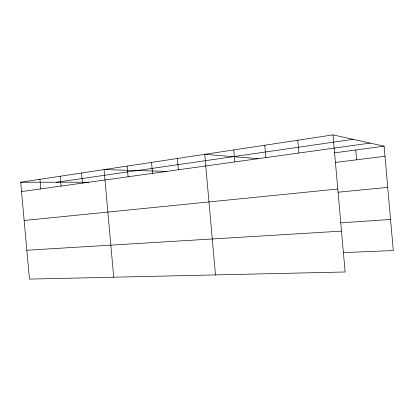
<?xml version="1.0" encoding="UTF-8"?>
<svg xmlns="http://www.w3.org/2000/svg" width="414" height="414" viewBox="0 0 414 414"><rect width="100%" height="100%" fill="white"/><g stroke="black" fill="none" stroke-linecap="round" stroke-linejoin="round"><path stroke-width="0.62" d="M333.001 134.892L345.116 271.982L29.451 279.108L20.7 182.232L333.001 134.892L384.104 146.178L393.3 250.558L343.268 252.592M56.568 182.227L353.075 139.321M21.544 191.589L370.168 143.099M334.455 152.854L384.104 146.178M335.304 162.485L384.994 156.254M24.157 220.481L337.783 189.022M338.067 192.22L387.737 187.387M340.774 222.856L390.562 219.451M26.843 250.237L341.509 231.131M20.7 182.232L88.751 182.227M166.77 171.375L104.049 169.6L113.715 277.209M258.129 158.676L204.733 154.334L215.487 274.912M264.758 145.236L265.855 157.625M233.812 149.925L234.883 161.931M177.352 158.484L178.367 169.787M151.529 162.402L152.512 173.383M127.134 166.097L128.092 176.778M81.527 173.011L82.438 183.123M60.185 176.245L61.075 186.093M39.941 179.319L40.805 188.913M355.755 149.992L356.625 159.814M297.749 140.232L298.882 153.035"/></g></svg>
